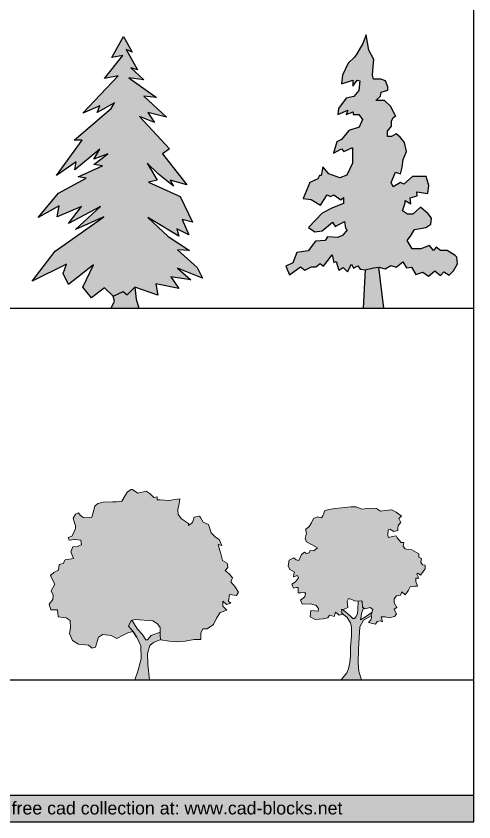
# Model space of a CAD drawing. Header units: millimetres. Extents: x 25265 to 188445, y 114168 to 192046.
# Drawn here: x 166342 to 188445, y 114168 to 153107 of the extents above; entities that cross this region are included whole.
import ezdxf

# ---------------------------------------------------------------- set-up
doc = ezdxf.new("R2010")
doc.units = ezdxf.units.MM
doc.layers.add('www.cad-blocks.net', color=7, linetype='Continuous')
doc.styles.get("Standard").update_dxf_attribs({"font": 'arial.ttf'})

# ---------------------------------------------------------------- blocks, each defined once
blk = doc.blocks.new('A$C120D13A3')
h = blk.add_hatch(color=256)
h.set_gradient(color1=(42, 68, 34), color2=(61, 47, 0), tint=1, name='INVCYLINDER')
h.paths.add_polyline_path([(5620, 6093), (6033, 6188), (5557, 7013), (6097, 6474), (6827, 5903), (6668, 6188), (7462, 5966), (6287, 7458), (6637, 7711), (5176, 9266), (5906, 8981), (5589, 9457), (6478, 9235), (5398, 10250), (6002, 10187), (4668, 11139), (5398, 11044), (4763, 11615), (5081, 11520), (4541, 12503), (4827, 12376), (4414, 13138), (3842, 12123), (4382, 12218), (3493, 11107), (4160, 11234), (2445, 9425), (3271, 9774), (3144, 9457), (3969, 9933), (3811, 9647), (2032, 8124), (2413, 8124), (1175, 6410), (2128, 7077), (2064, 6696), (3271, 7680), (2985, 7204), (3652, 7458), (2985, 6950), (3398, 6886), (2223, 6347), (2604, 6283), (1270, 5554), (286, 4379), (1302, 4951), (1207, 4411), (2382, 4919), (1746, 4094), (3302, 4919), (2096, 3808), (3461, 4411), (1111, 2761), (0, 1301), (1651, 2126), (1492, 1682), (1746, 1142), (2953, 2094), (2445, 1016), (2858, 508), (3493, 984), (3916, 589), (4394, 801), (4582, 649), (4954, 1016), (6065, 635), (5970, 1174), (7081, 952), (6700, 1523), (7653, 1365), (7018, 1936), (8224, 1460), (7970, 1968), (7018, 2824), (7589, 2793), (6573, 3459), (5589, 4379), (7081, 3491), (6986, 3840), (7557, 3554), (7240, 4284), (7748, 4157), (7145, 5395)])
h = blk.add_hatch(color=256)
h.set_gradient(color1=(107, 54, 0), one_color=1, tint=1, name='INVCYLINDER')
h.paths.add_polyline_path([(5144, 0), (5017, 444), (4954, 1016), (4582, 649), (4394, 801), (3916, 589), (3969, 349), (3811, 0)])
at = {"linetype": 'ByBlock'}
for p, q in [((3842, 12123), (4414, 13138)), ((4414, 13138), (4827, 12376)), ((4827, 12376), (4541, 12503)), ((4541, 12503), (5081, 11520)), ((3493, 11107), (4382, 12218)), ((4382, 12218), (3842, 12123)), ((4763, 11615), (5398, 11044)), ((5081, 11520), (4763, 11615)), ((2445, 9425), (4160, 11234)), ((4160, 11234), (3493, 11107)), ((4668, 11139), (6002, 10187)), ((5398, 11044), (4668, 11139)), ((5398, 10250), (6478, 9235)), ((6002, 10187), (5398, 10250)), ((3271, 9774), (2445, 9425)), ((3969, 9933), (3144, 9457)), ((3144, 9457), (3271, 9774)), ((3811, 9647), (3969, 9933)), ((2032, 8124), (3811, 9647)), ((5589, 9457), (5906, 8981)), ((6478, 9235), (5589, 9457)), ((5906, 8981), (5176, 9266)), ((5176, 9266), (6637, 7711)), ((1175, 6410), (2413, 8124)), ((2413, 8124), (2032, 8124)), ((3271, 7680), (2064, 6696)), ((2985, 7204), (3271, 7680)), ((2985, 6950), (3652, 7458)), ((3652, 7458), (2985, 7204)), ((6637, 7711), (6287, 7458)), ((6287, 7458), (7462, 5966)), ((2128, 7077), (1175, 6410)), ((2064, 6696), (2128, 7077)), ((5557, 7013), (6033, 6188)), ((6097, 6474), (5557, 7013)), ((2223, 6347), (3398, 6886)), ((3398, 6886), (2985, 6950)), ((1270, 5554), (2604, 6283)), ((2604, 6283), (2223, 6347)), ((6827, 5903), (6097, 6474)), ((6033, 6188), (5620, 6093)), ((5620, 6093), (7145, 5395)), ((6668, 6188), (6827, 5903)), ((7462, 5966), (6668, 6188)), ((286, 4379), (1270, 5554)), ((7145, 5395), (7748, 4157)), ((1302, 4951), (286, 4379)), ((1207, 4411), (1302, 4951)), ((2382, 4919), (1207, 4411)), ((1746, 4094), (2382, 4919)), ((3302, 4919), (1746, 4094)), ((2096, 3808), (3302, 4919)), ((1111, 2761), (3461, 4411)), ((3461, 4411), (2096, 3808)), ((5589, 4379), (6573, 3459)), ((7081, 3491), (5589, 4379)), ((7748, 4157), (7240, 4284)), ((7240, 4284), (7557, 3554)), ((6986, 3840), (7081, 3491)), ((7557, 3554), (6986, 3840)), ((6573, 3459), (7589, 2793)), ((0, 1301), (1111, 2761)), ((7018, 2824), (7970, 1968)), ((7589, 2793), (7018, 2824)), ((1651, 2126), (0, 1301)), ((1492, 1682), (1651, 2126)), ((2953, 2094), (1746, 1142)), ((2445, 1016), (2953, 2094)), ((7970, 1968), (8224, 1460)), ((1746, 1142), (1492, 1682)), ((7018, 1936), (7653, 1365)), ((8224, 1460), (7018, 1936)), ((5970, 1174), (6065, 635)), ((7081, 952), (5970, 1174)), ((6700, 1523), (7081, 952)), ((7653, 1365), (6700, 1523)), ((2858, 508), (2445, 1016)), ((3493, 984), (2858, 508)), ((3916, 589), (3493, 984)), ((4954, 1016), (5017, 444)), ((6065, 635), (4954, 1016)), ((3969, 349), (3916, 589)), ((5017, 444), (5144, 0)), ((3811, 0), (3969, 349))]:
    blk.add_line(p, q, dxfattribs=at)
for p, q in [((3916, 589), (4394, 801)), ((4394, 801), (4582, 649)), ((4582, 649), (4954, 1016))]:
    blk.add_line(p, q)
blk = doc.blocks.new('A$C10D81ACD')
h = blk.add_hatch(color=256)
h.set_gradient(color1=(42, 68, 34), color2=(61, 47, 0), tint=1, name='INVCYLINDER')
h.paths.add_polyline_path([(5628, 4713), (5755, 5091), (5754, 5209), (6038, 5046), (6000, 5341), (6330, 5426), (6328, 5626), (6860, 5548), (6904, 5926), (6771, 6373), (6440, 6370), (6110, 6367), (5700, 5999), (5535, 6080), (5171, 5865), (5087, 6076), (5283, 6573), (5531, 6493), (5611, 6823), (5656, 7189), (5818, 7568), (5732, 8016), (5518, 8262), (5316, 8425), (5104, 8305), (4904, 8304), (4902, 8552), (5101, 8801), (5099, 9048), (5180, 9214), (5309, 9298), (5261, 9345), (5058, 9756), (4761, 10036), (4348, 10033), (4559, 10247), (4592, 10448), (4922, 10533), (4921, 10698), (4800, 10992), (4588, 11073), (4222, 11070), (4173, 11270), (4217, 11683), (4250, 12014), (3999, 12472), (3875, 13214), (3713, 12800), (3422, 12302), (3306, 12136), (3013, 11839), (2735, 11259), (2691, 10846), (3232, 11015), (3234, 10732), (3432, 11017), (3562, 10982), (3519, 10522), (3273, 10237), (2908, 10152), (2535, 9653), (2502, 9358), (2995, 9574), (2914, 9362), (3244, 9494), (3245, 9364), (3528, 9366), (3695, 9120), (3532, 8753), (3038, 8584), (2676, 8157), (2465, 8037), (2304, 7493), (2680, 7709), (2799, 7580), (3175, 7748), (3210, 7748), (3216, 7005), (2937, 6425), (2608, 6305), (2064, 6501), (1779, 6829), (1699, 6415), (1617, 6415), (1535, 6249), (1159, 6081), (835, 5300), (1213, 5256), (1663, 4976), (1990, 5474), (2155, 5393), (2320, 5477), (2652, 5232), (2781, 5351), (2783, 5068), (2242, 4851), (1749, 4600), (1094, 3899), (1390, 3689), (1756, 3739), (2248, 4155), (2379, 3944), (2825, 4195), (2875, 3866), (2958, 3784), (2748, 3534), (2501, 3414), (2006, 3446), (1889, 3280), (1429, 3241), (1067, 2778), (525, 2691), (329, 2195), (0, 2027), (168, 1615), (696, 1997), (910, 1833), (1238, 2001), (1439, 2003), (1650, 2169), (1816, 2041), (2225, 2587), (2310, 2210), (2428, 2258), (2561, 1846), (2760, 1966), (2974, 1767), (3172, 2134), (3256, 1934), (3467, 2054), (3586, 1890), (3834, 1856), (4235, 1957), (4494, 1979), (4789, 1899), (5071, 2067), (5319, 1986), (5647, 2236), (5815, 1954), (6062, 1992), (6277, 1628), (6606, 1748), (6891, 1550), (7184, 1800), (7469, 1590), (7632, 1756), (7881, 1593), (8092, 1807), (8290, 2139), (8252, 2469), (8169, 2551), (7789, 2795), (7459, 2793), (7257, 2956), (7129, 2790), (6927, 3036), (6515, 2868), (6102, 2865), (5851, 3276), (6015, 3477), (6213, 3809), (6755, 3896), (7001, 4063), (7034, 4358), (6867, 4557), (6499, 4885), (6125, 4551), (5877, 4549)])
h = blk.add_hatch(color=256)
h.set_gradient(color1=(107, 54, 0), one_color=1, tint=1, name='INVCYLINDER')
h.paths.add_polyline_path([(3729, 0), (4721, 0), (4494, 1979), (4235, 1957), (3834, 1856)])
for p, q in [((3875, 13214), (3713, 12800)), ((3999, 12472), (3875, 13214)), ((3713, 12800), (3422, 12302)), ((4250, 12014), (3999, 12472)), ((3306, 12136), (3013, 11839)), ((3422, 12302), (3306, 12136)), ((3013, 11839), (2735, 11259)), ((4173, 11270), (4217, 11683)), ((4217, 11683), (4250, 12014)), ((2735, 11259), (2691, 10846)), ((2691, 10846), (3232, 11015)), ((3232, 11015), (3234, 10732)), ((3234, 10732), (3432, 11017)), ((3432, 11017), (3562, 10982)), ((3562, 10982), (3519, 10522)), ((4222, 11070), (4173, 11270)), ((4588, 11073), (4222, 11070)), ((4800, 10992), (4588, 11073)), ((4921, 10698), (4800, 10992)), ((3519, 10522), (3273, 10237)), ((4592, 10448), (4922, 10533)), ((4922, 10533), (4921, 10698)), ((2908, 10152), (2535, 9653)), ((3273, 10237), (2908, 10152)), ((4348, 10033), (4559, 10247)), ((4559, 10247), (4592, 10448)), ((4761, 10036), (4348, 10033)), ((5058, 9756), (4761, 10036)), ((5261, 9345), (5058, 9756)), ((2535, 9653), (2502, 9358)), ((2502, 9358), (2995, 9574)), ((2995, 9574), (2914, 9362)), ((2914, 9362), (3244, 9494)), ((3244, 9494), (3245, 9364)), ((3245, 9364), (3528, 9366)), ((3528, 9366), (3695, 9120)), ((3695, 9120), (3532, 8753)), ((5099, 9048), (5180, 9214)), ((5101, 8801), (5099, 9048)), ((5180, 9214), (5309, 9298)), ((5309, 9298), (5261, 9345)), ((3038, 8584), (2676, 8157)), ((3532, 8753), (3038, 8584)), ((4902, 8552), (5101, 8801)), ((4904, 8304), (4902, 8552)), ((5104, 8305), (4904, 8304)), ((5316, 8425), (5104, 8305)), ((5518, 8262), (5316, 8425)), ((5732, 8016), (5518, 8262)), ((2465, 8037), (2304, 7493)), ((2676, 8157), (2465, 8037)), ((5818, 7568), (5732, 8016)), ((2304, 7493), (2680, 7709)), ((2680, 7709), (2799, 7580)), ((2799, 7580), (3175, 7748)), ((3175, 7748), (3210, 7748)), ((3210, 7748), (3216, 7005)), ((5656, 7189), (5818, 7568)), ((5611, 6823), (5656, 7189)), ((1779, 6829), (1699, 6415)), ((2064, 6501), (1779, 6829)), ((3216, 7005), (2937, 6425)), ((5531, 6493), (5611, 6823)), ((1535, 6249), (1159, 6081)), ((1617, 6415), (1535, 6249)), ((1699, 6415), (1617, 6415)), ((2608, 6305), (2064, 6501)), ((2937, 6425), (2608, 6305)), ((5087, 6076), (5283, 6573)), ((5283, 6573), (5531, 6493)), ((6110, 6367), (5700, 5999)), ((6440, 6370), (6110, 6367)), ((6771, 6373), (6440, 6370)), ((6904, 5926), (6771, 6373)), ((1159, 6081), (835, 5300)), ((5171, 5865), (5087, 6076)), ((5535, 6080), (5171, 5865)), ((5700, 5999), (5535, 6080)), ((6860, 5548), (6904, 5926)), ((1663, 4976), (1990, 5474)), ((1990, 5474), (2155, 5393)), ((2155, 5393), (2320, 5477)), ((2320, 5477), (2652, 5232)), ((6330, 5426), (6328, 5626)), ((6328, 5626), (6860, 5548)), ((835, 5300), (1213, 5256)), ((1213, 5256), (1663, 4976)), ((2783, 5068), (2242, 4851)), ((2652, 5232), (2781, 5351)), ((2781, 5351), (2783, 5068)), ((5628, 4713), (5755, 5091)), ((5755, 5091), (5754, 5209)), ((5754, 5209), (6038, 5046)), ((6000, 5341), (6330, 5426)), ((6038, 5046), (6000, 5341)), ((2242, 4851), (1749, 4600)), ((5877, 4549), (5628, 4713)), ((6499, 4885), (6125, 4551)), ((6867, 4557), (6499, 4885)), ((1749, 4600), (1094, 3899)), ((6125, 4551), (5877, 4549)), ((7034, 4358), (6867, 4557)), ((7001, 4063), (7034, 4358)), ((1094, 3899), (1390, 3689)), ((1756, 3739), (2248, 4155)), ((2248, 4155), (2379, 3944)), ((2379, 3944), (2825, 4195)), ((2825, 4195), (2875, 3866)), ((6213, 3809), (6755, 3896)), ((6755, 3896), (7001, 4063)), ((1390, 3689), (1756, 3739)), ((2748, 3534), (2501, 3414)), ((2958, 3784), (2748, 3534)), ((2875, 3866), (2958, 3784)), ((6015, 3477), (6213, 3809)), ((1429, 3241), (1067, 2778)), ((1889, 3280), (1429, 3241)), ((2006, 3446), (1889, 3280)), ((2501, 3414), (2006, 3446)), ((5851, 3276), (6015, 3477)), ((6102, 2865), (5851, 3276)), ((1067, 2778), (525, 2691)), ((6515, 2868), (6102, 2865)), ((6927, 3036), (6515, 2868)), ((7129, 2790), (6927, 3036)), ((7257, 2956), (7129, 2790)), ((7459, 2793), (7257, 2956)), ((7789, 2795), (7459, 2793)), ((8169, 2551), (7789, 2795)), ((525, 2691), (329, 2195)), ((1816, 2041), (2225, 2587)), ((2225, 2587), (2310, 2210)), ((8252, 2469), (8169, 2551)), ((8290, 2139), (8252, 2469)), ((329, 2195), (0, 2027)), ((0, 2027), (168, 1615)), ((168, 1615), (696, 1997)), ((696, 1997), (910, 1833)), ((910, 1833), (1238, 2001)), ((1238, 2001), (1439, 2003)), ((1439, 2003), (1650, 2169)), ((1650, 2169), (1816, 2041)), ((2310, 2210), (2428, 2258)), ((2428, 2258), (2561, 1846)), ((2561, 1846), (2760, 1966)), ((2760, 1966), (2974, 1767)), ((2974, 1767), (3172, 2134)), ((3172, 2134), (3256, 1934)), ((3256, 1934), (3467, 2054)), ((3467, 2054), (3586, 1890)), ((3834, 1856), (4235, 1957)), ((4235, 1957), (4494, 1979)), ((4721, 0), (4494, 1979)), ((4494, 1979), (4789, 1899)), ((4789, 1899), (5071, 2067)), ((5071, 2067), (5319, 1986)), ((5319, 1986), (5647, 2236)), ((5647, 2236), (5815, 1954)), ((5815, 1954), (6062, 1992)), ((6062, 1992), (6277, 1628)), ((8092, 1807), (8290, 2139)), ((3586, 1890), (3834, 1856)), ((3834, 1856), (3729, 0)), ((6277, 1628), (6606, 1748)), ((6606, 1748), (6891, 1550)), ((6891, 1550), (7184, 1800)), ((7184, 1800), (7469, 1590)), ((7469, 1590), (7632, 1756)), ((7632, 1756), (7881, 1593)), ((7881, 1593), (8092, 1807))]:
    blk.add_line(p, q)
blk = doc.blocks.new('A$C3895404B')
h = blk.add_hatch(color=256)
h.set_gradient(color1=(42, 68, 34), color2=(112, 86, 0), tint=1, name='INVCYLINDER')
h.paths.add_polyline_path([(1557, 6530), (1354, 6448), (1150, 6425), (1050, 6191), (1184, 5865), (776, 5811), (676, 5628), (494, 5576), (446, 5299), (221, 5195), (69, 5041), (195, 4780), (276, 4628), (97, 4299), (200, 4096), (180, 3892), (0, 3658), (82, 3382), (410, 3384), (441, 3050), (820, 3002), (1025, 2880), (1028, 2523), (979, 2239), (1134, 1913), (1420, 1733), (1900, 1686), (2084, 1534), (2236, 1586), (2385, 2075), (2588, 2200), (2996, 2153), (3274, 2002), (3578, 2157), (3832, 2290), (4064, 2343), (3829, 2596), (3958, 2873), (4162, 2926), (5006, 2860), (5233, 2709), (5366, 2528), (5367, 2302), (5369, 2098), (5392, 1946), (5800, 1869), (6157, 1850), (6564, 1875), (7000, 1958), (7328, 1961), (7325, 2267), (7426, 2471), (7629, 2473), (7934, 2679), (8084, 2986), (8264, 3264), (8590, 3368), (8385, 3570), (8383, 3803), (8566, 3652), (8770, 3704), (8667, 3806), (8715, 4133), (9043, 4085), (9144, 4239), (8967, 4521), (8783, 4745), (8862, 4928), (8708, 5109), (8503, 5282), (8625, 5436), (8602, 5639), (8368, 5768), (8293, 6095), (8240, 6248), (8158, 6553), (8340, 6503), (8207, 6786), (8031, 6908), (7826, 7111), (7692, 7517), (7436, 7617), (7311, 7849), (7259, 7921), (7005, 7868), (6927, 7613), (6724, 7459), (6724, 7560), (6394, 7791), (6240, 7993), (6209, 8219), (6287, 8525), (6307, 8758), (5979, 8705), (5798, 8674), (5368, 8700), (5215, 8699), (5214, 8851), (5062, 8821), (4878, 9002), (4695, 9124), (4289, 9019), (4032, 9199), (3960, 9198), (3778, 9095), (3678, 8912), (3505, 8634), (3251, 8603), (3069, 8602), (2611, 8598), (2356, 8523), (2205, 8391), (2134, 8085), (2056, 7859), (1801, 7828), (1648, 7855), (1495, 7956), (1421, 8079), (1269, 8005), (1168, 7823), (1243, 7547), (1273, 7467), (1274, 7314), (1174, 7088), (1095, 6956), (921, 6882), (973, 6751), (1227, 6782), (1533, 6756)])
h = blk.add_hatch(color=256)
h.set_gradient(color1=(107, 54, 0), one_color=1, tint=1, name='INVCYLINDER')
h.paths.add_polyline_path([(4426, 1654), (4453, 1021), (4283, 431), (4134, 0), (4847, 0), (4761, 740), (4757, 1279), (4863, 1658), (5036, 1812), (5391, 1954), (5369, 2098), (5367, 2302), (5367, 2313), (4932, 2146), (4752, 1941), (4679, 1940), (4495, 2215), (4267, 2447), (3993, 2882), (3958, 2873), (3829, 2596), (4064, 2343), (4241, 2061)])
at = {"lineweight": 0}
for p, q in [((3678, 8912), (3778, 9095)), ((3778, 9095), (3960, 9198)), ((3960, 9198), (4032, 9199)), ((4032, 9199), (4289, 9019)), ((4289, 9019), (4695, 9124)), ((4695, 9124), (4878, 9002)), ((4878, 9002), (5062, 8821)), ((2356, 8523), (2611, 8598)), ((2611, 8598), (3069, 8602)), ((3069, 8602), (3251, 8603)), ((3251, 8603), (3505, 8634)), ((3505, 8634), (3678, 8912)), ((5062, 8821), (5214, 8851)), ((5214, 8851), (5215, 8699)), ((5215, 8699), (5368, 8700)), ((5368, 8700), (5798, 8674)), ((5798, 8674), (5979, 8705)), ((5979, 8705), (6307, 8758)), ((6307, 8758), (6287, 8525)), ((2134, 8085), (2205, 8391)), ((2205, 8391), (2356, 8523)), ((6287, 8525), (6209, 8219)), ((6209, 8219), (6240, 7993)), ((1168, 7823), (1269, 8005)), ((1243, 7547), (1168, 7823)), ((1269, 8005), (1421, 8079)), ((1421, 8079), (1495, 7956)), ((1495, 7956), (1648, 7855)), ((1648, 7855), (1801, 7828)), ((1801, 7828), (2056, 7859)), ((2056, 7859), (2134, 8085)), ((6240, 7993), (6394, 7791)), ((6394, 7791), (6724, 7560)), ((6927, 7613), (7005, 7868)), ((7005, 7868), (7259, 7921)), ((7259, 7921), (7311, 7849)), ((7311, 7849), (7436, 7617)), ((1273, 7467), (1243, 7547)), ((1274, 7314), (1273, 7467)), ((6724, 7459), (6927, 7613)), ((6724, 7560), (6724, 7459)), ((7436, 7617), (7692, 7517)), ((7692, 7517), (7826, 7111)), ((1095, 6956), (1174, 7088)), ((1174, 7088), (1274, 7314)), ((7826, 7111), (8031, 6908)), ((921, 6882), (1095, 6956)), ((973, 6751), (921, 6882)), ((1227, 6782), (973, 6751)), ((1533, 6756), (1227, 6782)), ((1557, 6530), (1533, 6756)), ((8031, 6908), (8207, 6786)), ((8207, 6786), (8340, 6503)), ((1050, 6191), (1150, 6425)), ((1150, 6425), (1354, 6448)), ((1354, 6448), (1557, 6530)), ((8340, 6503), (8158, 6553)), ((8158, 6553), (8240, 6248)), ((8240, 6248), (8293, 6095)), ((776, 5811), (1184, 5865)), ((1184, 5865), (1050, 6191)), ((8293, 6095), (8368, 5768)), ((446, 5299), (494, 5576)), ((494, 5576), (676, 5628)), ((676, 5628), (776, 5811)), ((8368, 5768), (8602, 5639)), ((8602, 5639), (8625, 5436)), ((69, 5041), (221, 5195)), ((221, 5195), (446, 5299)), ((8625, 5436), (8503, 5282)), ((8503, 5282), (8708, 5109)), ((8708, 5109), (8862, 4928)), ((195, 4780), (69, 5041)), ((276, 4628), (195, 4780)), ((8862, 4928), (8783, 4745)), ((8783, 4745), (8967, 4521)), ((97, 4299), (276, 4628)), ((200, 4096), (97, 4299)), ((8967, 4521), (9144, 4239)), ((180, 3892), (200, 4096)), ((8715, 4133), (8667, 3806)), ((9043, 4085), (8715, 4133)), ((9144, 4239), (9043, 4085)), ((0, 3658), (180, 3892)), ((82, 3382), (0, 3658)), ((8566, 3652), (8383, 3803)), ((8383, 3803), (8385, 3570)), ((8385, 3570), (8590, 3368)), ((8770, 3704), (8566, 3652)), ((8667, 3806), (8770, 3704)), ((410, 3384), (82, 3382)), ((441, 3050), (410, 3384)), ((8264, 3264), (8084, 2986)), ((8590, 3368), (8264, 3264)), ((820, 3002), (441, 3050)), ((1025, 2880), (820, 3002)), ((1028, 2523), (1025, 2880)), ((3958, 2873), (3829, 2596)), ((4162, 2926), (3958, 2873)), ((3993, 2882), (4267, 2447)), ((5006, 2860), (4162, 2926)), ((5233, 2709), (5006, 2860)), ((8084, 2986), (7934, 2679)), ((979, 2239), (1028, 2523)), ((3829, 2596), (4064, 2343)), ((4064, 2343), (3832, 2290)), ((4267, 2447), (4495, 2215)), ((5366, 2528), (5233, 2709)), ((5367, 2302), (5366, 2528)), ((7426, 2471), (7325, 2267)), ((7629, 2473), (7426, 2471)), ((7934, 2679), (7629, 2473)), ((1134, 1913), (979, 2239)), ((2385, 2075), (2236, 1586)), ((2588, 2200), (2385, 2075)), ((2996, 2153), (2588, 2200)), ((3274, 2002), (2996, 2153)), ((3578, 2157), (3274, 2002)), ((3832, 2290), (3578, 2157)), ((4241, 2061), (4426, 1654)), ((4495, 2215), (4679, 1940)), ((4752, 1941), (4932, 2146)), ((4932, 2146), (5367, 2313)), ((5391, 1954), (5036, 1812)), ((5369, 2098), (5367, 2302)), ((5392, 1946), (5369, 2098)), ((7000, 1958), (6564, 1875)), ((7328, 1961), (7000, 1958)), ((7325, 2267), (7328, 1961)), ((1420, 1733), (1134, 1913)), ((1900, 1686), (1420, 1733)), ((2084, 1534), (1900, 1686)), ((2236, 1586), (2084, 1534)), ((4426, 1654), (4453, 1021)), ((4679, 1940), (4752, 1941)), ((4863, 1658), (4757, 1279)), ((5036, 1812), (4863, 1658)), ((5800, 1869), (5392, 1946)), ((6157, 1850), (5800, 1869)), ((6564, 1875), (6157, 1850)), ((4757, 1279), (4761, 740)), ((4453, 1021), (4283, 431)), ((4283, 431), (4134, 0)), ((4761, 740), (4847, 0))]:
    blk.add_line(p, q, dxfattribs=at)
blk.add_line((4241, 2061), (4064, 2343))
blk = doc.blocks.new('A$C727E57EE')
h = blk.add_hatch(color=256)
h.set_gradient(color1=(42, 68, 34), color2=(112, 86, 0), tint=1, name='INVCYLINDER')
h.paths.add_polyline_path([(1424, 6389), (1246, 6241), (1072, 6258), (1008, 6143), (880, 6110), (783, 6173), (638, 6062), (512, 5772), (383, 5803), (272, 5898), (48, 5782), (0, 5511), (84, 5333), (310, 5206), (278, 5110), (261, 4981), (453, 5047), (504, 4937), (359, 4744), (186, 4628), (265, 4436), (412, 4469), (490, 4470), (478, 4213), (620, 4214), (799, 4234), (845, 4183), (800, 4023), (591, 3861), (675, 3655), (1092, 3672), (1349, 3596), (1460, 3450), (1448, 3322), (1094, 3351), (1065, 3043), (1304, 2917), (1689, 2952), (1913, 3004), (1995, 3133), (2220, 3071), (2283, 3278), (2458, 3137), (2604, 3170), (2570, 3408), (2667, 3409), (2891, 3507), (2856, 3814), (2919, 3943), (3080, 3880), (3241, 3803), (3580, 3821), (3597, 3513), (3712, 3436), (3968, 3502), (4097, 3407), (4003, 3149), (4018, 3002), (3987, 2906), (3878, 2777), (4213, 2701), (4294, 2830), (4468, 2864), (4551, 2814), (4499, 3057), (4678, 3058), (4885, 3009), (5141, 3062), (5236, 3172), (5124, 3428), (5252, 3494), (5122, 3722), (5120, 3928), (5229, 4057), (5422, 4091), (5485, 4252), (5646, 4111), (5741, 4240), (5805, 4337), (5886, 4498), (6124, 4532), (6253, 4533), (6173, 4757), (6172, 4918), (6314, 4919), (6216, 5111), (6266, 5157), (6395, 5061), (6618, 5370), (6616, 5545), (6488, 5562), (6404, 5690), (6435, 5864), (6306, 5927), (6305, 6088), (5968, 6296), (5789, 6308), (5647, 6339), (5550, 6453), (5594, 6646), (5452, 6645), (5272, 6868), (5225, 6964), (5046, 6931), (4840, 6879), (4808, 6975), (4838, 7250), (4915, 7283), (5109, 7170), (5301, 7222), (5300, 7332), (5317, 7460), (5445, 7608), (5347, 7800), (5474, 7911), (5216, 8101), (5004, 8228), (4683, 8194), (4459, 8160), (4265, 8287), (3931, 8302), (3560, 8249), (3288, 8361), (3027, 8359), (2596, 8324), (2257, 8289), (2001, 8237), (1776, 8189), (1668, 7931), (1605, 7835), (1426, 7879), (1220, 7800), (1125, 7588), (1012, 7413), (839, 7265), (886, 7091), (824, 6834), (890, 6674), (1309, 6452)])
h = blk.add_hatch(color=256)
h.set_gradient(color1=(107, 54, 0), one_color=1, tint=1, name='INVCYLINDER')
h.paths.add_polyline_path([(3462, 2567), (3634, 2889), (4009, 3094), (4003, 3149), (4051, 3280), (3729, 3051), (3491, 2902), (3505, 2985), (3535, 3210), (3642, 3482), (3597, 3513), (3581, 3806), (3548, 3820), (3389, 3811), (3359, 3415), (3342, 3190), (3266, 3047), (3198, 2964), (3120, 2963), (3023, 3059), (2875, 3204), (2618, 3409), (2570, 3408), (2597, 3220), (2844, 3012), (3007, 2756), (3059, 2546), (3062, 2128), (3016, 1582), (3019, 1183), (2976, 844), (2914, 541), (2833, 347), (2554, 0), (3546, 0), (3415, 416), (3379, 833), (3406, 1507)])
at = {"lineweight": 0}
for p, q in [((1668, 7931), (1776, 8189)), ((1776, 8189), (2001, 8237)), ((2001, 8237), (2257, 8289)), ((2257, 8289), (2596, 8324)), ((2596, 8324), (3027, 8359)), ((3027, 8359), (3288, 8361)), ((3288, 8361), (3560, 8249)), ((3560, 8249), (3931, 8302)), ((3931, 8302), (4265, 8287)), ((4265, 8287), (4459, 8160)), ((4459, 8160), (4683, 8194)), ((4683, 8194), (5004, 8228)), ((5004, 8228), (5216, 8101)), ((1125, 7588), (1220, 7800)), ((1220, 7800), (1426, 7879)), ((1426, 7879), (1605, 7835)), ((1605, 7835), (1668, 7931)), ((5216, 8101), (5474, 7911)), ((5474, 7911), (5347, 7800)), ((5347, 7800), (5445, 7608)), ((839, 7265), (1012, 7413)), ((1012, 7413), (1125, 7588)), ((5317, 7460), (5300, 7332)), ((5445, 7608), (5317, 7460)), ((824, 6834), (886, 7091)), ((886, 7091), (839, 7265)), ((4838, 7250), (4808, 6975)), ((4915, 7283), (4838, 7250)), ((5109, 7170), (4915, 7283)), ((5301, 7222), (5109, 7170)), ((5300, 7332), (5301, 7222)), ((890, 6674), (824, 6834)), ((1309, 6452), (890, 6674)), ((4808, 6975), (4840, 6879)), ((4840, 6879), (5046, 6931)), ((5046, 6931), (5225, 6964)), ((5225, 6964), (5272, 6868)), ((5272, 6868), (5452, 6645)), ((5452, 6645), (5594, 6646)), ((5594, 6646), (5550, 6453)), ((1008, 6143), (1072, 6258)), ((1072, 6258), (1246, 6241)), ((1246, 6241), (1424, 6389)), ((1424, 6389), (1309, 6452)), ((5550, 6453), (5647, 6339)), ((5647, 6339), (5789, 6308)), ((5789, 6308), (5968, 6296)), ((5968, 6296), (6305, 6088)), ((48, 5782), (272, 5898)), ((272, 5898), (383, 5803)), ((512, 5772), (638, 6062)), ((638, 6062), (783, 6173)), ((783, 6173), (880, 6110)), ((880, 6110), (1008, 6143)), ((6305, 6088), (6305, 6042)), ((6305, 6042), (6306, 5927)), ((6306, 5927), (6435, 5864)), ((6435, 5864), (6404, 5690)), ((0, 5511), (48, 5782)), ((84, 5333), (0, 5511)), ((383, 5803), (512, 5772)), ((6404, 5690), (6488, 5562)), ((6488, 5562), (6616, 5545)), ((6616, 5545), (6618, 5370)), ((310, 5206), (84, 5333)), ((261, 4981), (278, 5110)), ((278, 5110), (310, 5206)), ((6266, 5157), (6216, 5111)), ((6216, 5111), (6314, 4919)), ((6395, 5061), (6266, 5157)), ((6618, 5370), (6395, 5061)), ((186, 4628), (359, 4744)), ((453, 5047), (261, 4981)), ((359, 4744), (504, 4937)), ((504, 4937), (453, 5047)), ((6314, 4919), (6172, 4918)), ((6172, 4918), (6173, 4757)), ((6173, 4757), (6253, 4533)), ((265, 4436), (186, 4628)), ((412, 4469), (265, 4436)), ((490, 4470), (412, 4469)), ((478, 4213), (490, 4470)), ((5805, 4337), (5741, 4240)), ((5886, 4498), (5805, 4337)), ((6124, 4532), (5886, 4498)), ((6253, 4533), (6124, 4532)), ((620, 4214), (478, 4213)), ((591, 3861), (800, 4023)), ((799, 4234), (620, 4214)), ((845, 4183), (799, 4234)), ((800, 4023), (845, 4183)), ((2919, 3943), (2856, 3814)), ((3080, 3880), (2919, 3943)), ((5229, 4057), (5120, 3928)), ((5120, 3928), (5122, 3722)), ((5422, 4091), (5229, 4057)), ((5485, 4252), (5422, 4091)), ((5646, 4111), (5485, 4252)), ((5741, 4240), (5646, 4111)), ((675, 3655), (591, 3861)), ((1092, 3672), (675, 3655)), ((1349, 3596), (1092, 3672)), ((1460, 3450), (1349, 3596)), ((2891, 3507), (2667, 3409)), ((2856, 3814), (2891, 3507)), ((3241, 3803), (3080, 3880)), ((3548, 3820), (3241, 3803)), ((3389, 3811), (3359, 3415)), ((3581, 3806), (3548, 3820)), ((3597, 3513), (3581, 3806)), ((3712, 3436), (3597, 3513)), ((5122, 3722), (5252, 3494)), ((1065, 3043), (1094, 3351)), ((1094, 3351), (1448, 3322)), ((1448, 3322), (1460, 3450)), ((1995, 3133), (1913, 3004)), ((2220, 3071), (1995, 3133)), ((2283, 3278), (2220, 3071)), ((2458, 3137), (2283, 3278)), ((2604, 3170), (2458, 3137)), ((2667, 3409), (2570, 3408)), ((2570, 3408), (2604, 3170)), ((2844, 3012), (2597, 3220)), ((2875, 3204), (2618, 3409)), ((3023, 3059), (2875, 3204)), ((3342, 3190), (3266, 3047)), ((3359, 3415), (3342, 3190)), ((3505, 2985), (3535, 3210)), ((3535, 3210), (3642, 3482)), ((3968, 3502), (3712, 3436)), ((4051, 3280), (3729, 3051)), ((4097, 3407), (3968, 3502)), ((4003, 3149), (4097, 3407)), ((4018, 3002), (4003, 3149)), ((5252, 3494), (5124, 3428)), ((5124, 3428), (5236, 3172)), ((5236, 3172), (5141, 3062)), ((1304, 2917), (1065, 3043)), ((1689, 2952), (1304, 2917)), ((1913, 3004), (1689, 2952)), ((3007, 2756), (2844, 3012)), ((3059, 2546), (3007, 2756)), ((3120, 2963), (3023, 3059)), ((3198, 2964), (3120, 2963)), ((3266, 3047), (3198, 2964)), ((3462, 2567), (3634, 2889)), ((3729, 3051), (3491, 2902)), ((3491, 2902), (3505, 2985)), ((3634, 2889), (4009, 3094)), ((3878, 2777), (3987, 2906)), ((4213, 2701), (3878, 2777)), ((3987, 2906), (4018, 3002)), ((4294, 2830), (4213, 2701)), ((4468, 2864), (4294, 2830)), ((4551, 2814), (4468, 2864)), ((4678, 3058), (4499, 3057)), ((4499, 3057), (4551, 2814)), ((4885, 3009), (4678, 3058)), ((5141, 3062), (4885, 3009)), ((3062, 2128), (3059, 2546)), ((3406, 1507), (3462, 2567)), ((3016, 1582), (3062, 2128)), ((3019, 1183), (3016, 1582)), ((2976, 844), (3019, 1183)), ((3379, 833), (3406, 1507)), ((2914, 541), (2976, 844)), ((3415, 416), (3379, 833)), ((2833, 347), (2914, 541)), ((3546, 0), (3415, 416)), ((2554, 0), (2833, 347))]:
    blk.add_line(p, q, dxfattribs=at)
blk = doc.blocks.new('FORMAT')
at = {"layer": 'www.cad-blocks.net', "true_color": 0x546d8e}
h = blk.add_hatch(color=155, dxfattribs=at)
h.set_gradient(color1=(68, 68, 68), color2=(84, 109, 142), tint=1)
h.paths.add_polyline_path([(32723, 115460), (32723, 114168), (188445, 114168), (188445, 115460)])
at = {"layer": 'www.cad-blocks.net', "color": 155, "true_color": 0x546d8e}
for p, q in [((188445, 114168), (188445, 192046)), ((32594, 138990), (188445, 138990)), ((32723, 121027), (188445, 121027)), ((32723, 115460), (188445, 115460)), ((32723, 115460), (188445, 115460)), ((32723, 114168), (188445, 114168))]:
    blk.add_line(p, q, dxfattribs=at)
at = {"layer": 'www.cad-blocks.net', "insert": (160018, 115142), "char_height": 614.25, "attachment_point": 1}
blk.add_mtext_dynamic_manual_height_columns('{\\C255;\\c16777215;download more free cad collection at: www.cad-blocks.net}', width=45138.16, gutter_width=12.5, heights=[0], dxfattribs=at)

msp = doc.modelspace()

# ---------------------------------------------------------------- block references
for name, p in [('A$C120D13A3', (167117, 138990)), ('A$C10D81ACD', (179370, 138990)), ('A$C3895404B', (167934, 121027)), ('A$C727E57EE', (179476, 121027))]:
    msp.add_blockref(name, p)
at = {"layer": 'www.cad-blocks.net'}
msp.add_blockref('FORMAT', (0, 0), dxfattribs=at)

doc.saveas('drawing.dxf')
